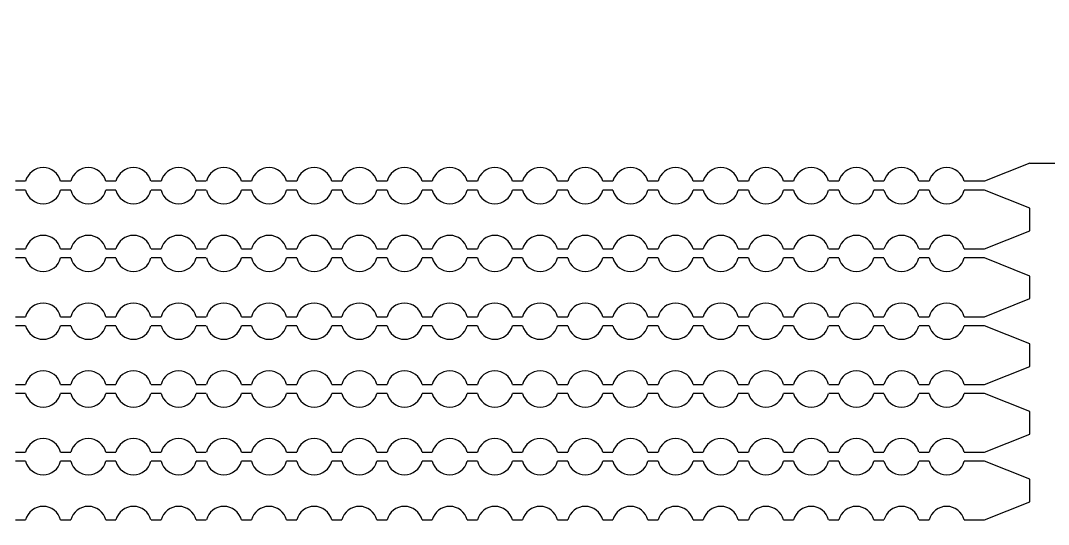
# Model space of a CAD drawing. Extents: x 4056 to 105656, y 4120 to 105720.
# Drawn here: x 66047 to 67184, y 78699 to 79257 of the extents above; entities that cross this region are included whole.
import ezdxf

# ---------------------------------------------------------------- set-up
doc = ezdxf.new("R2010")
doc.units = 13
doc.header["$MEASUREMENT"] = 0
doc.layers.add('Main Layer', color=7, linetype='Continuous', lineweight=0)

msp = doc.modelspace()

# ---------------------------------------------------------------- linework, layer by layer
for p, q in [((67163.4, 79099.2), (67113.4, 79079.2)), ((67163.4, 79099.2), (67413.4, 79099.2)), ((66052.1, 79079.2), (66040.9, 79079.2)), ((66102.1, 79079.2), (66090.9, 79079.2)), ((66152.1, 79079.2), (66140.9, 79079.2)), ((66202.1, 79079.2), (66190.9, 79079.2)), ((66252.1, 79079.2), (66240.9, 79079.2)), ((66302.1, 79079.2), (66290.9, 79079.2)), ((66352.1, 79079.2), (66340.9, 79079.2)), ((66402.1, 79079.2), (66390.9, 79079.2)), ((66452.1, 79079.2), (66440.9, 79079.2)), ((66502.1, 79079.2), (66490.9, 79079.2)), ((66552.1, 79079.2), (66540.9, 79079.2)), ((66602.1, 79079.2), (66590.9, 79079.2)), ((66652.1, 79079.2), (66640.9, 79079.2)), ((66702.1, 79079.2), (66690.9, 79079.2)), ((66752.1, 79079.2), (66740.9, 79079.2)), ((66802.1, 79079.2), (66790.9, 79079.2)), ((66852.1, 79079.2), (66840.9, 79079.2)), ((66902.1, 79079.2), (66890.9, 79079.2)), ((66952.1, 79079.2), (66940.9, 79079.2)), ((67002.1, 79079.2), (66990.9, 79079.2)), ((67052.1, 79079.2), (67040.9, 79079.2)), ((67102.1, 79079.2), (67090.9, 79079.2)), ((67113.4, 79079.2), (67102.1, 79079.2)), ((66052.1, 79069.2), (66040.9, 79069.2)), ((66102.1, 79069.2), (66090.9, 79069.2)), ((66152.1, 79069.2), (66140.9, 79069.2)), ((66202.1, 79069.2), (66190.9, 79069.2)), ((66252.1, 79069.2), (66240.9, 79069.2)), ((66302.1, 79069.2), (66290.9, 79069.2)), ((66352.1, 79069.2), (66340.9, 79069.2)), ((66402.1, 79069.2), (66390.9, 79069.2)), ((66452.1, 79069.2), (66440.9, 79069.2)), ((66502.1, 79069.2), (66490.9, 79069.2)), ((66552.1, 79069.2), (66540.9, 79069.2)), ((66602.1, 79069.2), (66590.9, 79069.2)), ((66652.1, 79069.2), (66640.9, 79069.2)), ((66702.1, 79069.2), (66690.9, 79069.2)), ((66752.1, 79069.2), (66740.9, 79069.2)), ((66802.1, 79069.2), (66790.9, 79069.2)), ((66852.1, 79069.2), (66840.9, 79069.2)), ((66902.1, 79069.2), (66890.9, 79069.2)), ((66952.1, 79069.2), (66940.9, 79069.2)), ((67002.1, 79069.2), (66990.9, 79069.2)), ((67052.1, 79069.2), (67040.9, 79069.2)), ((67102.1, 79069.2), (67090.9, 79069.2)), ((67113.4, 79069.2), (67102.1, 79069.2)), ((67163.4, 79049.2), (67113.4, 79069.2)), ((67163.4, 79024.2), (67163.4, 79049.2)), ((67113.4, 79004.2), (67163.4, 79024.2)), ((66040.9, 79004.2), (66052.1, 79004.2)), ((66090.9, 79004.2), (66102.1, 79004.2)), ((66140.9, 79004.2), (66152.1, 79004.2)), ((66190.9, 79004.2), (66202.1, 79004.2)), ((66240.9, 79004.2), (66252.1, 79004.2)), ((66290.9, 79004.2), (66302.1, 79004.2)), ((66340.9, 79004.2), (66352.1, 79004.2)), ((66390.9, 79004.2), (66402.1, 79004.2)), ((66440.9, 79004.2), (66452.1, 79004.2)), ((66490.9, 79004.2), (66502.1, 79004.2)), ((66540.9, 79004.2), (66552.1, 79004.2)), ((66590.9, 79004.2), (66602.1, 79004.2)), ((66640.9, 79004.2), (66652.1, 79004.2)), ((66690.9, 79004.2), (66702.1, 79004.2)), ((66740.9, 79004.2), (66752.1, 79004.2)), ((66790.9, 79004.2), (66802.1, 79004.2)), ((66840.9, 79004.2), (66852.1, 79004.2)), ((66890.9, 79004.2), (66902.1, 79004.2)), ((66940.9, 79004.2), (66952.1, 79004.2)), ((66990.9, 79004.2), (67002.1, 79004.2)), ((67040.9, 79004.2), (67052.1, 79004.2)), ((67090.9, 79004.2), (67102.1, 79004.2)), ((67102.1, 79004.2), (67113.4, 79004.2)), ((66052.1, 78994.2), (66040.9, 78994.2)), ((66102.1, 78994.2), (66090.9, 78994.2)), ((66152.1, 78994.2), (66140.9, 78994.2)), ((66202.1, 78994.2), (66190.9, 78994.2)), ((66252.1, 78994.2), (66240.9, 78994.2)), ((66302.1, 78994.2), (66290.9, 78994.2)), ((66352.1, 78994.2), (66340.9, 78994.2)), ((66402.1, 78994.2), (66390.9, 78994.2)), ((66452.1, 78994.2), (66440.9, 78994.2)), ((66502.1, 78994.2), (66490.9, 78994.2)), ((66552.1, 78994.2), (66540.9, 78994.2)), ((66602.1, 78994.2), (66590.9, 78994.2)), ((66652.1, 78994.2), (66640.9, 78994.2)), ((66702.1, 78994.2), (66690.9, 78994.2)), ((66752.1, 78994.2), (66740.9, 78994.2)), ((66802.1, 78994.2), (66790.9, 78994.2)), ((66852.1, 78994.2), (66840.9, 78994.2)), ((66902.1, 78994.2), (66890.9, 78994.2)), ((66952.1, 78994.2), (66940.9, 78994.2)), ((67002.1, 78994.2), (66990.9, 78994.2)), ((67052.1, 78994.2), (67040.9, 78994.2)), ((67102.1, 78994.2), (67090.9, 78994.2)), ((67113.4, 78994.2), (67102.1, 78994.2)), ((67163.4, 78974.2), (67113.4, 78994.2)), ((67163.4, 78949.2), (67163.4, 78974.2)), ((67113.4, 78929.2), (67163.4, 78949.2)), ((66040.9, 78929.2), (66052.1, 78929.2)), ((66090.9, 78929.2), (66102.1, 78929.2)), ((66140.9, 78929.2), (66152.1, 78929.2)), ((66190.9, 78929.2), (66202.1, 78929.2)), ((66240.9, 78929.2), (66252.1, 78929.2)), ((66290.9, 78929.2), (66302.1, 78929.2)), ((66340.9, 78929.2), (66352.1, 78929.2)), ((66390.9, 78929.2), (66402.1, 78929.2)), ((66440.9, 78929.2), (66452.1, 78929.2)), ((66490.9, 78929.2), (66502.1, 78929.2)), ((66540.9, 78929.2), (66552.1, 78929.2)), ((66590.9, 78929.2), (66602.1, 78929.2)), ((66640.9, 78929.2), (66652.1, 78929.2)), ((66690.9, 78929.2), (66702.1, 78929.2)), ((66740.9, 78929.2), (66752.1, 78929.2)), ((66790.9, 78929.2), (66802.1, 78929.2)), ((66840.9, 78929.2), (66852.1, 78929.2)), ((66890.9, 78929.2), (66902.1, 78929.2)), ((66940.9, 78929.2), (66952.1, 78929.2)), ((66990.9, 78929.2), (67002.1, 78929.2)), ((67040.9, 78929.2), (67052.1, 78929.2)), ((67090.9, 78929.2), (67102.1, 78929.2)), ((67102.1, 78929.2), (67113.4, 78929.2)), ((66052.1, 78919.2), (66040.9, 78919.2)), ((66102.1, 78919.2), (66090.9, 78919.2)), ((66152.1, 78919.2), (66140.9, 78919.2)), ((66202.1, 78919.2), (66190.9, 78919.2)), ((66252.1, 78919.2), (66240.9, 78919.2)), ((66302.1, 78919.2), (66290.9, 78919.2)), ((66352.1, 78919.2), (66340.9, 78919.2)), ((66402.1, 78919.2), (66390.9, 78919.2)), ((66452.1, 78919.2), (66440.9, 78919.2)), ((66502.1, 78919.2), (66490.9, 78919.2)), ((66552.1, 78919.2), (66540.9, 78919.2)), ((66602.1, 78919.2), (66590.9, 78919.2)), ((66652.1, 78919.2), (66640.9, 78919.2)), ((66702.1, 78919.2), (66690.9, 78919.2)), ((66752.1, 78919.2), (66740.9, 78919.2)), ((66802.1, 78919.2), (66790.9, 78919.2)), ((66852.1, 78919.2), (66840.9, 78919.2)), ((66902.1, 78919.2), (66890.9, 78919.2)), ((66952.1, 78919.2), (66940.9, 78919.2)), ((67002.1, 78919.2), (66990.9, 78919.2)), ((67052.1, 78919.2), (67040.9, 78919.2)), ((67102.1, 78919.2), (67090.9, 78919.2)), ((67113.4, 78919.2), (67102.1, 78919.2)), ((67163.4, 78899.2), (67113.4, 78919.2)), ((67163.4, 78874.2), (67163.4, 78899.2)), ((67113.4, 78854.2), (67163.4, 78874.2)), ((66040.9, 78854.2), (66052.1, 78854.2)), ((66090.9, 78854.2), (66102.1, 78854.2)), ((66140.9, 78854.2), (66152.1, 78854.2)), ((66190.9, 78854.2), (66202.1, 78854.2)), ((66240.9, 78854.2), (66252.1, 78854.2)), ((66290.9, 78854.2), (66302.1, 78854.2)), ((66340.9, 78854.2), (66352.1, 78854.2)), ((66390.9, 78854.2), (66402.1, 78854.2)), ((66440.9, 78854.2), (66452.1, 78854.2)), ((66490.9, 78854.2), (66502.1, 78854.2)), ((66540.9, 78854.2), (66552.1, 78854.2)), ((66590.9, 78854.2), (66602.1, 78854.2)), ((66640.9, 78854.2), (66652.1, 78854.2)), ((66690.9, 78854.2), (66702.1, 78854.2)), ((66740.9, 78854.2), (66752.1, 78854.2)), ((66790.9, 78854.2), (66802.1, 78854.2)), ((66840.9, 78854.2), (66852.1, 78854.2)), ((66890.9, 78854.2), (66902.1, 78854.2)), ((66940.9, 78854.2), (66952.1, 78854.2)), ((66990.9, 78854.2), (67002.1, 78854.2)), ((67040.9, 78854.2), (67052.1, 78854.2)), ((67090.9, 78854.2), (67102.1, 78854.2)), ((67102.1, 78854.2), (67113.4, 78854.2)), ((66052.1, 78844.2), (66040.9, 78844.2)), ((66102.1, 78844.2), (66090.9, 78844.2)), ((66152.1, 78844.2), (66140.9, 78844.2)), ((66202.1, 78844.2), (66190.9, 78844.2)), ((66252.1, 78844.2), (66240.9, 78844.2)), ((66302.1, 78844.2), (66290.9, 78844.2)), ((66352.1, 78844.2), (66340.9, 78844.2)), ((66402.1, 78844.2), (66390.9, 78844.2)), ((66452.1, 78844.2), (66440.9, 78844.2)), ((66502.1, 78844.2), (66490.9, 78844.2)), ((66552.1, 78844.2), (66540.9, 78844.2)), ((66602.1, 78844.2), (66590.9, 78844.2)), ((66652.1, 78844.2), (66640.9, 78844.2)), ((66702.1, 78844.2), (66690.9, 78844.2)), ((66752.1, 78844.2), (66740.9, 78844.2)), ((66802.1, 78844.2), (66790.9, 78844.2)), ((66852.1, 78844.2), (66840.9, 78844.2)), ((66902.1, 78844.2), (66890.9, 78844.2)), ((66952.1, 78844.2), (66940.9, 78844.2)), ((67002.1, 78844.2), (66990.9, 78844.2)), ((67052.1, 78844.2), (67040.9, 78844.2)), ((67102.1, 78844.2), (67090.9, 78844.2)), ((67113.4, 78844.2), (67102.1, 78844.2)), ((67163.4, 78824.2), (67113.4, 78844.2)), ((67163.4, 78799.2), (67163.4, 78824.2)), ((67113.4, 78779.2), (67163.4, 78799.2)), ((66040.9, 78779.2), (66052.1, 78779.2)), ((66052.1, 78769.2), (66040.9, 78769.2)), ((66090.9, 78779.2), (66102.1, 78779.2)), ((66102.1, 78769.2), (66090.9, 78769.2)), ((66140.9, 78779.2), (66152.1, 78779.2)), ((66152.1, 78769.2), (66140.9, 78769.2)), ((66190.9, 78779.2), (66202.1, 78779.2)), ((66202.1, 78769.2), (66190.9, 78769.2)), ((66240.9, 78779.2), (66252.1, 78779.2)), ((66252.1, 78769.2), (66240.9, 78769.2)), ((66290.9, 78779.2), (66302.1, 78779.2)), ((66302.1, 78769.2), (66290.9, 78769.2)), ((66340.9, 78779.2), (66352.1, 78779.2)), ((66352.1, 78769.2), (66340.9, 78769.2)), ((66390.9, 78779.2), (66402.1, 78779.2)), ((66402.1, 78769.2), (66390.9, 78769.2)), ((66440.9, 78779.2), (66452.1, 78779.2)), ((66452.1, 78769.2), (66440.9, 78769.2)), ((66490.9, 78779.2), (66502.1, 78779.2)), ((66502.1, 78769.2), (66490.9, 78769.2)), ((66540.9, 78779.2), (66552.1, 78779.2)), ((66552.1, 78769.2), (66540.9, 78769.2)), ((66590.9, 78779.2), (66602.1, 78779.2)), ((66602.1, 78769.2), (66590.9, 78769.2)), ((66640.9, 78779.2), (66652.1, 78779.2)), ((66652.1, 78769.2), (66640.9, 78769.2)), ((66690.9, 78779.2), (66702.1, 78779.2)), ((66702.1, 78769.2), (66690.9, 78769.2)), ((66740.9, 78779.2), (66752.1, 78779.2)), ((66752.1, 78769.2), (66740.9, 78769.2)), ((66790.9, 78779.2), (66802.1, 78779.2)), ((66802.1, 78769.2), (66790.9, 78769.2)), ((66840.9, 78779.2), (66852.1, 78779.2)), ((66852.1, 78769.2), (66840.9, 78769.2)), ((66890.9, 78779.2), (66902.1, 78779.2)), ((66902.1, 78769.2), (66890.9, 78769.2)), ((66940.9, 78779.2), (66952.1, 78779.2)), ((66952.1, 78769.2), (66940.9, 78769.2)), ((66990.9, 78779.2), (67002.1, 78779.2)), ((67002.1, 78769.2), (66990.9, 78769.2)), ((67040.9, 78779.2), (67052.1, 78779.2)), ((67052.1, 78769.2), (67040.9, 78769.2)), ((67090.9, 78779.2), (67102.1, 78779.2)), ((67102.1, 78769.2), (67090.9, 78769.2)), ((67102.1, 78779.2), (67113.4, 78779.2)), ((67113.4, 78769.2), (67102.1, 78769.2)), ((67163.4, 78749.2), (67113.4, 78769.2)), ((67163.4, 78724.2), (67163.4, 78749.2)), ((67113.4, 78704.2), (67163.4, 78724.2)), ((66040.9, 78704.2), (66052.1, 78704.2)), ((66090.9, 78704.2), (66102.1, 78704.2)), ((66140.9, 78704.2), (66152.1, 78704.2)), ((66190.9, 78704.2), (66202.1, 78704.2)), ((66240.9, 78704.2), (66252.1, 78704.2)), ((66290.9, 78704.2), (66302.1, 78704.2)), ((66340.9, 78704.2), (66352.1, 78704.2)), ((66390.9, 78704.2), (66402.1, 78704.2)), ((66440.9, 78704.2), (66452.1, 78704.2)), ((66490.9, 78704.2), (66502.1, 78704.2)), ((66540.9, 78704.2), (66552.1, 78704.2)), ((66590.9, 78704.2), (66602.1, 78704.2)), ((66640.9, 78704.2), (66652.1, 78704.2)), ((66690.9, 78704.2), (66702.1, 78704.2)), ((66740.9, 78704.2), (66752.1, 78704.2)), ((66790.9, 78704.2), (66802.1, 78704.2)), ((66840.9, 78704.2), (66852.1, 78704.2)), ((66890.9, 78704.2), (66902.1, 78704.2)), ((66940.9, 78704.2), (66952.1, 78704.2)), ((66990.9, 78704.2), (67002.1, 78704.2)), ((67040.9, 78704.2), (67052.1, 78704.2)), ((67090.9, 78704.2), (67102.1, 78704.2)), ((67102.1, 78704.2), (67113.4, 78704.2))]:
    msp.add_line(p, q)
at = {"lineweight": 0}
msp.add_circle((61011.6, 73976.1), 11000, dxfattribs=at)
for centre, start, end in [((66071.5, 79074.2), 14.4775, 165.5225), ((66121.5, 79074.2), 14.4775, 165.5225), ((66171.5, 79074.2), 14.4775, 165.5225), ((66221.5, 79074.2), 14.4775, 165.5225), ((66271.5, 79074.2), 14.4775, 165.5225), ((66321.5, 79074.2), 14.4775, 165.5225), ((66371.5, 79074.2), 14.4775, 165.5225), ((66421.5, 79074.2), 14.4775, 165.5225), ((66471.5, 79074.2), 14.4775, 165.5225), ((66521.5, 79074.2), 14.4775, 165.5225), ((66571.5, 79074.2), 14.4775, 165.5225), ((66621.5, 79074.2), 14.4775, 165.5225), ((66671.5, 79074.2), 14.4775, 165.5225), ((66721.5, 79074.2), 14.4775, 165.5225), ((66771.5, 79074.2), 14.4775, 165.5225), ((66821.5, 79074.2), 14.4775, 165.5225), ((66871.5, 79074.2), 14.4775, 165.5225), ((66921.5, 79074.2), 14.4775, 165.5225), ((66971.5, 79074.2), 14.4775, 165.5225), ((67021.5, 79074.2), 14.4775, 165.5225), ((67071.5, 79074.2), 14.4775, 165.5225), ((66071.5, 79074.2), 194.4775, 345.5225), ((66121.5, 79074.2), 194.4775, 345.5225), ((66171.5, 79074.2), 194.4775, 345.5225), ((66221.5, 79074.2), 194.4775, 345.5225), ((66271.5, 79074.2), 194.4775, 345.5225), ((66321.5, 79074.2), 194.4775, 345.5225), ((66371.5, 79074.2), 194.4775, 345.5225), ((66421.5, 79074.2), 194.4775, 345.5225), ((66471.5, 79074.2), 194.4775, 345.5225), ((66521.5, 79074.2), 194.4775, 345.5225), ((66571.5, 79074.2), 194.4775, 345.5225), ((66621.5, 79074.2), 194.4775, 345.5225), ((66671.5, 79074.2), 194.4775, 345.5225), ((66721.5, 79074.2), 194.4775, 345.5225), ((66771.5, 79074.2), 194.4775, 345.5225), ((66821.5, 79074.2), 194.4775, 345.5225), ((66871.5, 79074.2), 194.4775, 345.5225), ((66921.5, 79074.2), 194.4775, 345.5225), ((66971.5, 79074.2), 194.4775, 345.5225), ((67021.5, 79074.2), 194.4775, 345.5225), ((67071.5, 79074.2), 194.4775, 345.5225), ((66071.5, 78999.2), 14.4775, 165.5225), ((66121.5, 78999.2), 14.4775, 165.5225), ((66171.5, 78999.2), 14.4775, 165.5225), ((66221.5, 78999.2), 14.4775, 165.5225), ((66271.5, 78999.2), 14.4775, 165.5225), ((66321.5, 78999.2), 14.4775, 165.5225), ((66371.5, 78999.2), 14.4775, 165.5225), ((66421.5, 78999.2), 14.4775, 165.5225), ((66471.5, 78999.2), 14.4775, 165.5225), ((66521.5, 78999.2), 14.4775, 165.5225), ((66571.5, 78999.2), 14.4775, 165.5225), ((66621.5, 78999.2), 14.4775, 165.5225), ((66671.5, 78999.2), 14.4775, 165.5225), ((66721.5, 78999.2), 14.4775, 165.5225), ((66771.5, 78999.2), 14.4775, 165.5225), ((66821.5, 78999.2), 14.4775, 165.5225), ((66871.5, 78999.2), 14.4775, 165.5225), ((66921.5, 78999.2), 14.4775, 165.5225), ((66971.5, 78999.2), 14.4775, 165.5225), ((67021.5, 78999.2), 14.4775, 165.5225), ((67071.5, 78999.2), 14.4775, 165.5225), ((66071.5, 78999.2), 194.4775, 345.5225), ((66121.5, 78999.2), 194.4775, 345.5225), ((66171.5, 78999.2), 194.4775, 345.5225), ((66221.5, 78999.2), 194.4775, 345.5225), ((66271.5, 78999.2), 194.4775, 345.5225), ((66321.5, 78999.2), 194.4775, 345.5225), ((66371.5, 78999.2), 194.4775, 345.5225), ((66421.5, 78999.2), 194.4775, 345.5225), ((66471.5, 78999.2), 194.4775, 345.5225), ((66521.5, 78999.2), 194.4775, 345.5225), ((66571.5, 78999.2), 194.4775, 345.5225), ((66621.5, 78999.2), 194.4775, 345.5225), ((66671.5, 78999.2), 194.4775, 345.5225), ((66721.5, 78999.2), 194.4775, 345.5225), ((66771.5, 78999.2), 194.4775, 345.5225), ((66821.5, 78999.2), 194.4775, 345.5225), ((66871.5, 78999.2), 194.4775, 345.5225), ((66921.5, 78999.2), 194.4775, 345.5225), ((66971.5, 78999.2), 194.4775, 345.5225), ((67021.5, 78999.2), 194.4775, 345.5225), ((67071.5, 78999.2), 194.4775, 345.5225), ((66071.5, 78924.2), 14.4775, 165.5225), ((66121.5, 78924.2), 14.4775, 165.5225), ((66171.5, 78924.2), 14.4775, 165.5225), ((66221.5, 78924.2), 14.4775, 165.5225), ((66271.5, 78924.2), 14.4775, 165.5225), ((66321.5, 78924.2), 14.4775, 165.5225), ((66371.5, 78924.2), 14.4775, 165.5225), ((66421.5, 78924.2), 14.4775, 165.5225), ((66471.5, 78924.2), 14.4775, 165.5225), ((66521.5, 78924.2), 14.4775, 165.5225), ((66571.5, 78924.2), 14.4775, 165.5225), ((66621.5, 78924.2), 14.4775, 165.5225), ((66671.5, 78924.2), 14.4775, 165.5225), ((66721.5, 78924.2), 14.4775, 165.5225), ((66771.5, 78924.2), 14.4775, 165.5225), ((66821.5, 78924.2), 14.4775, 165.5225), ((66871.5, 78924.2), 14.4775, 165.5225), ((66921.5, 78924.2), 14.4775, 165.5225), ((66971.5, 78924.2), 14.4775, 165.5225), ((67021.5, 78924.2), 14.4775, 165.5225), ((67071.5, 78924.2), 14.4775, 165.5225), ((66071.5, 78924.2), 194.4775, 345.5225), ((66121.5, 78924.2), 194.4775, 345.5225), ((66171.5, 78924.2), 194.4775, 345.5225), ((66221.5, 78924.2), 194.4775, 345.5225), ((66271.5, 78924.2), 194.4775, 345.5225), ((66321.5, 78924.2), 194.4775, 345.5225), ((66371.5, 78924.2), 194.4775, 345.5225), ((66421.5, 78924.2), 194.4775, 345.5225), ((66471.5, 78924.2), 194.4775, 345.5225), ((66521.5, 78924.2), 194.4775, 345.5225), ((66571.5, 78924.2), 194.4775, 345.5225), ((66621.5, 78924.2), 194.4775, 345.5225), ((66671.5, 78924.2), 194.4775, 345.5225), ((66721.5, 78924.2), 194.4775, 345.5225), ((66771.5, 78924.2), 194.4775, 345.5225), ((66821.5, 78924.2), 194.4775, 345.5225), ((66871.5, 78924.2), 194.4775, 345.5225), ((66921.5, 78924.2), 194.4775, 345.5225), ((66971.5, 78924.2), 194.4775, 345.5225), ((67021.5, 78924.2), 194.4775, 345.5225), ((67071.5, 78924.2), 194.4775, 345.5225), ((66071.5, 78849.2), 14.4775, 165.5225), ((66121.5, 78849.2), 14.4775, 165.5225), ((66171.5, 78849.2), 14.4775, 165.5225), ((66221.5, 78849.2), 14.4775, 165.5225), ((66271.5, 78849.2), 14.4775, 165.5225), ((66321.5, 78849.2), 14.4775, 165.5225), ((66371.5, 78849.2), 14.4775, 165.5225), ((66421.5, 78849.2), 14.4775, 165.5225), ((66471.5, 78849.2), 14.4775, 165.5225), ((66521.5, 78849.2), 14.4775, 165.5225), ((66571.5, 78849.2), 14.4775, 165.5225), ((66621.5, 78849.2), 14.4775, 165.5225), ((66671.5, 78849.2), 14.4775, 165.5225), ((66721.5, 78849.2), 14.4775, 165.5225), ((66771.5, 78849.2), 14.4775, 165.5225), ((66821.5, 78849.2), 14.4775, 165.5225), ((66871.5, 78849.2), 14.4775, 165.5225), ((66921.5, 78849.2), 14.4775, 165.5225), ((66971.5, 78849.2), 14.4775, 165.5225), ((67021.5, 78849.2), 14.4775, 165.5225), ((67071.5, 78849.2), 14.4775, 165.5225), ((66071.5, 78849.2), 194.4775, 345.5225), ((66121.5, 78849.2), 194.4775, 345.5225), ((66171.5, 78849.2), 194.4775, 345.5225), ((66221.5, 78849.2), 194.4775, 345.5225), ((66271.5, 78849.2), 194.4775, 345.5225), ((66321.5, 78849.2), 194.4775, 345.5225), ((66371.5, 78849.2), 194.4775, 345.5225), ((66421.5, 78849.2), 194.4775, 345.5225), ((66471.5, 78849.2), 194.4775, 345.5225), ((66521.5, 78849.2), 194.4775, 345.5225), ((66571.5, 78849.2), 194.4775, 345.5225), ((66621.5, 78849.2), 194.4775, 345.5225), ((66671.5, 78849.2), 194.4775, 345.5225), ((66721.5, 78849.2), 194.4775, 345.5225), ((66771.5, 78849.2), 194.4775, 345.5225), ((66821.5, 78849.2), 194.4775, 345.5225), ((66871.5, 78849.2), 194.4775, 345.5225), ((66921.5, 78849.2), 194.4775, 345.5225), ((66971.5, 78849.2), 194.4775, 345.5225), ((67021.5, 78849.2), 194.4775, 345.5225), ((67071.5, 78849.2), 194.4775, 345.5225), ((66071.5, 78774.2), 14.4775, 165.5225), ((66121.5, 78774.2), 14.4775, 165.5225), ((66171.5, 78774.2), 14.4775, 165.5225), ((66221.5, 78774.2), 14.4775, 165.5225), ((66271.5, 78774.2), 14.4775, 165.5225), ((66321.5, 78774.2), 14.4775, 165.5225), ((66371.5, 78774.2), 14.4775, 165.5225), ((66421.5, 78774.2), 14.4775, 165.5225), ((66471.5, 78774.2), 14.4775, 165.5225), ((66521.5, 78774.2), 14.4775, 165.5225), ((66571.5, 78774.2), 14.4775, 165.5225), ((66621.5, 78774.2), 14.4775, 165.5225), ((66671.5, 78774.2), 14.4775, 165.5225), ((66721.5, 78774.2), 14.4775, 165.5225), ((66771.5, 78774.2), 14.4775, 165.5225), ((66821.5, 78774.2), 14.4775, 165.5225), ((66871.5, 78774.2), 14.4775, 165.5225), ((66921.5, 78774.2), 14.4775, 165.5225), ((66971.5, 78774.2), 14.4775, 165.5225), ((67021.5, 78774.2), 14.4775, 165.5225), ((67071.5, 78774.2), 14.4775, 165.5225), ((66071.5, 78774.2), 194.4775, 345.5225), ((66121.5, 78774.2), 194.4775, 345.5225), ((66171.5, 78774.2), 194.4775, 345.5225), ((66221.5, 78774.2), 194.4775, 345.5225), ((66271.5, 78774.2), 194.4775, 345.5225), ((66321.5, 78774.2), 194.4775, 345.5225), ((66371.5, 78774.2), 194.4775, 345.5225), ((66421.5, 78774.2), 194.4775, 345.5225), ((66471.5, 78774.2), 194.4775, 345.5225), ((66521.5, 78774.2), 194.4775, 345.5225), ((66571.5, 78774.2), 194.4775, 345.5225), ((66621.5, 78774.2), 194.4775, 345.5225), ((66671.5, 78774.2), 194.4775, 345.5225), ((66721.5, 78774.2), 194.4775, 345.5225), ((66771.5, 78774.2), 194.4775, 345.5225), ((66821.5, 78774.2), 194.4775, 345.5225), ((66871.5, 78774.2), 194.4775, 345.5225), ((66921.5, 78774.2), 194.4775, 345.5225), ((66971.5, 78774.2), 194.4775, 345.5225), ((67021.5, 78774.2), 194.4775, 345.5225), ((67071.5, 78774.2), 194.4775, 345.5225), ((66071.5, 78699.2), 14.4775, 165.5225), ((66121.5, 78699.2), 14.4775, 165.5225), ((66171.5, 78699.2), 14.4775, 165.5225), ((66221.5, 78699.2), 14.4775, 165.5225), ((66271.5, 78699.2), 14.4775, 165.5225), ((66321.5, 78699.2), 14.4775, 165.5225), ((66371.5, 78699.2), 14.4775, 165.5225), ((66421.5, 78699.2), 14.4775, 165.5225), ((66471.5, 78699.2), 14.4775, 165.5225), ((66521.5, 78699.2), 14.4775, 165.5225), ((66571.5, 78699.2), 14.4775, 165.5225), ((66621.5, 78699.2), 14.4775, 165.5225), ((66671.5, 78699.2), 14.4775, 165.5225), ((66721.5, 78699.2), 14.4775, 165.5225), ((66771.5, 78699.2), 14.4775, 165.5225), ((66821.5, 78699.2), 14.4775, 165.5225), ((66871.5, 78699.2), 14.4775, 165.5225), ((66921.5, 78699.2), 14.4775, 165.5225), ((66971.5, 78699.2), 14.4775, 165.5225), ((67021.5, 78699.2), 14.4775, 165.5225), ((67071.5, 78699.2), 14.4775, 165.5225)]:
    msp.add_arc(centre, 20, start, end)
at = {"layer": 'Main Layer'}
msp.add_circle((54856, 54920.5), 50800, dxfattribs=at)

doc.saveas('drawing.dxf')
